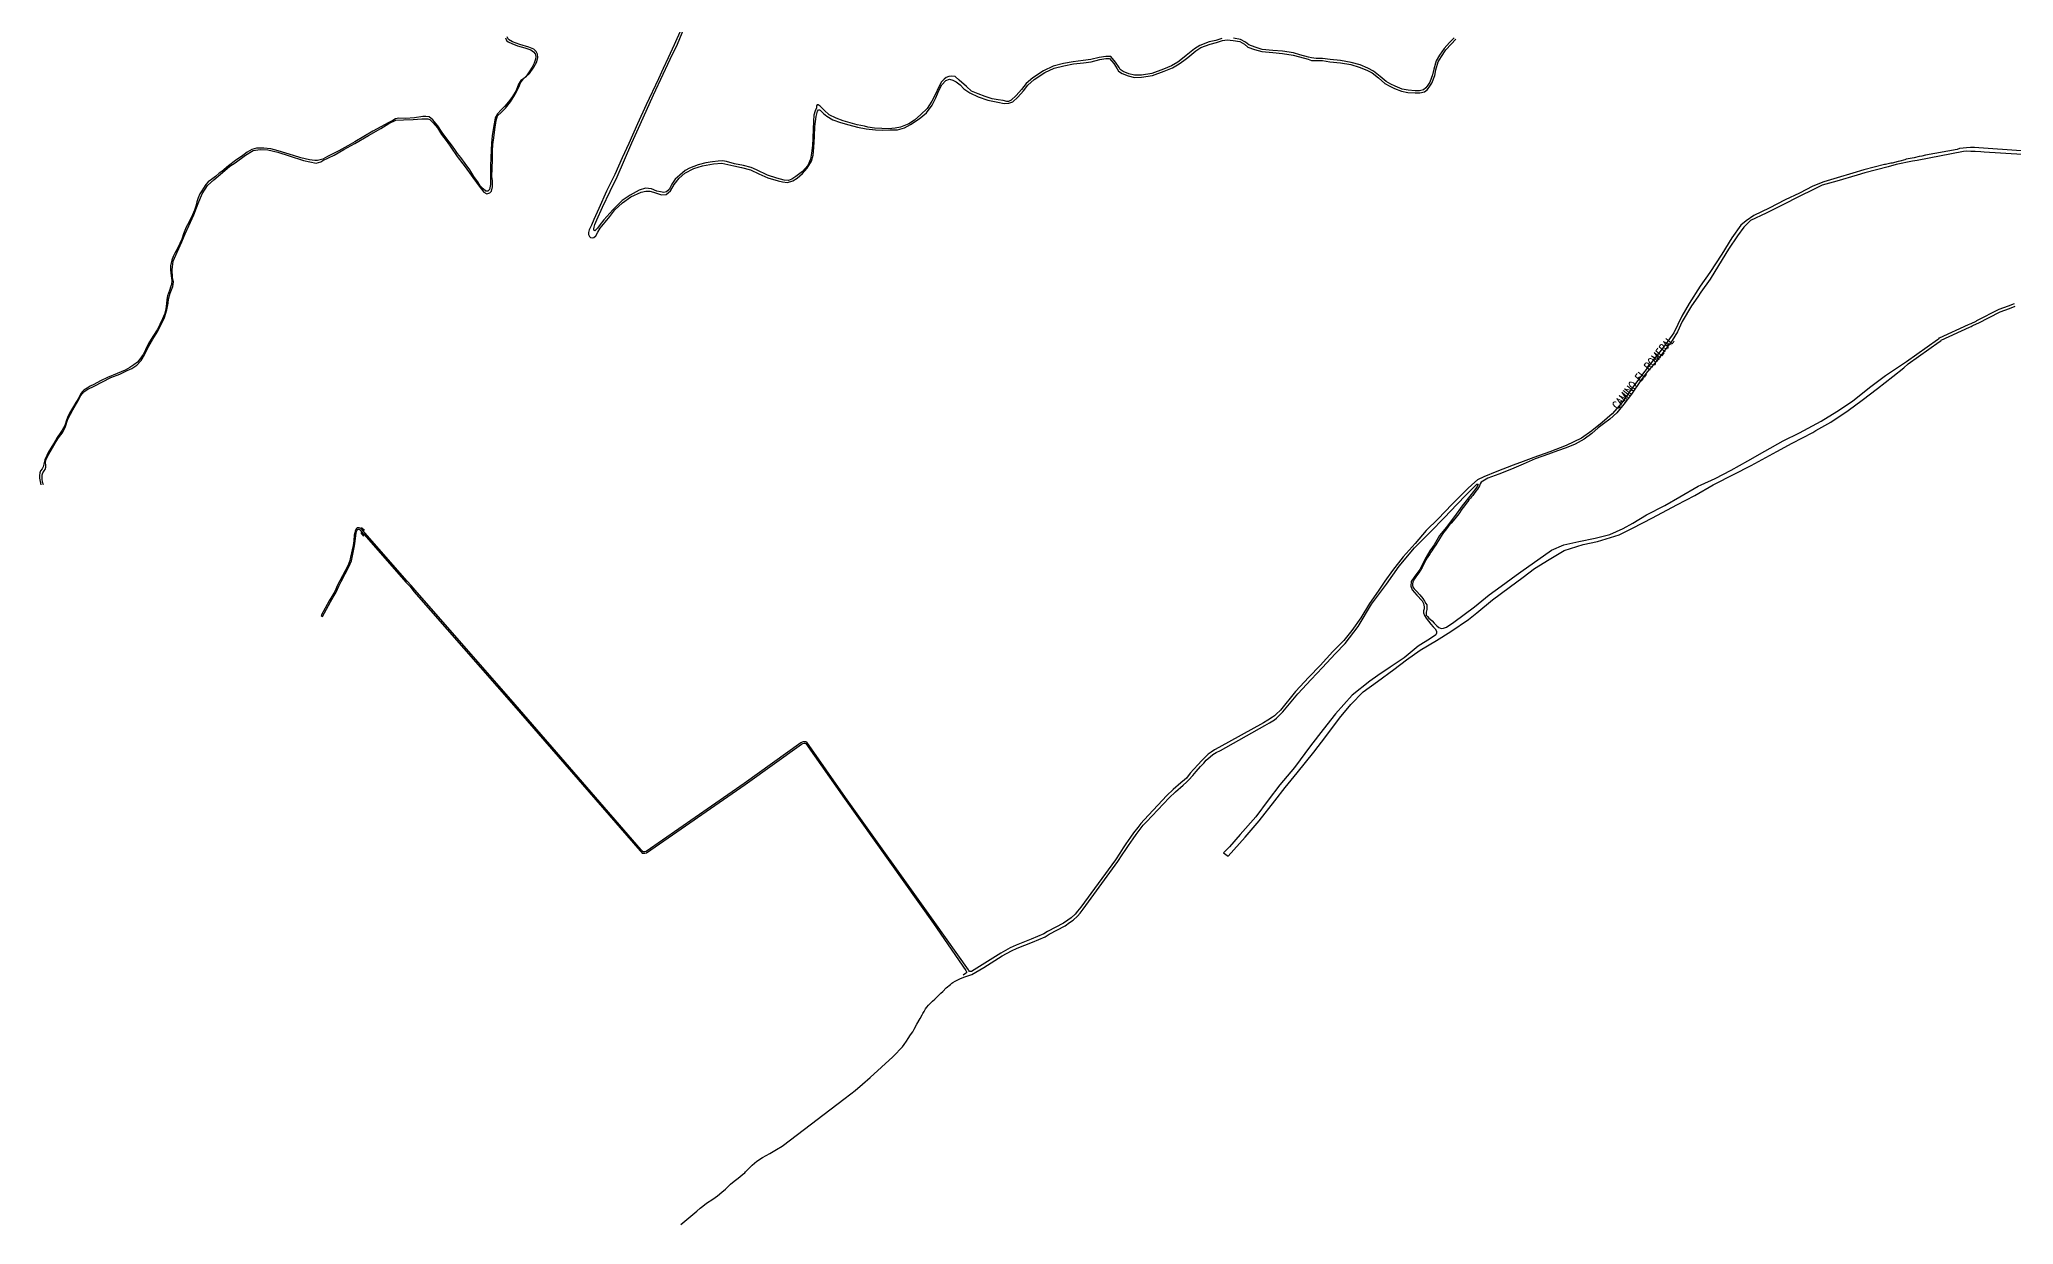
# Model space of a CAD drawing. Extents: x 0 to 349712, y 0 to 6275741.
# Drawn here: x 340552 to 344252, y 6266854 to 6269076 of the extents above; entities that cross this region are included whole.
import ezdxf

# ---------------------------------------------------------------- set-up
doc = ezdxf.new("R2010")
doc.units = 0
doc.header["$LTSCALE"] = 5
doc.layers.add('CALLES-URBANAS', color=6, linetype='Continuous')
doc.layers.add('NOMBRE-CALLE', color=2, linetype='Continuous')
doc.styles.add('ROMANS', font='romans.shx', dxfattribs={"height": 1})

msp = doc.modelspace()

# ---------------------------------------------------------------- linework, layer by layer
at = {"layer": 'CALLES-URBANAS'}
for points, elevation in [([(341754.7, 6269095.2), (341741.5, 6269065.7), (341730.1, 6269041.2), (341720.8, 6269021.2), (341712.1, 6269002.2), (341689.2, 6268953.2), (341672.8, 6268917.7), (341656.4, 6268880.7), (341644.4, 6268854.2), (341630.3, 6268822.7), (341614.7, 6268791.2), (341600.2, 6268759.2), (341590.9, 6268738.2), (341586.4, 6268727.7), (341582.4, 6268718.7), (341581.2, 6268713.7), (341581.2, 6268710.2), (341582.6, 6268706.2), (341584.7, 6268704.7), (341587.7, 6268704.2), (341591, 6268704.7), (341594.7, 6268707.7), (341598.2, 6268714.7), (341602.9, 6268722.2), (341606.2, 6268725.7)], 26909), ([(342768.5, 6269077.7), (342757.1, 6269074.2), (342744.7, 6269071.2), (342726.9, 6269064.7), (342717.2, 6269058.2), (342701.6, 6269045.7), (342694.3, 6269040.2), (342685.9, 6269033.2), (342673.8, 6269026.7), (342658.9, 6269020.2), (342637.1, 6269012.2), (342617.4, 6269009.2), (342604.7, 6269008.7), (342594, 6269011.2), (342583.6, 6269015.7), (342577.5, 6269019.7), (342575.6, 6269023.2), (342569.2, 6269033.2), (342560, 6269044.2), (342550.5, 6269044.2), (342538.5, 6269042.2), (342522.6, 6269038.2), (342508.6, 6269036.2), (342489.5, 6269034.2), (342471.4, 6269030.7), (342452.1, 6269025.7), (342434.2, 6269017.2), (342414, 6269004.2), (342401.6, 6268993.2), (342392.9, 6268982.2), (342382.9, 6268970.7), (342373.5, 6268962.2), (342371, 6268960.7), (342368.4, 6268959.7), (342365.1, 6268959.7), (342358.6, 6268961.2), (342349.2, 6268962.7), (342337.9, 6268964.7), (342324.5, 6268968.7), (342311.2, 6268973.7), (342298.7, 6268979.2), (342289.4, 6268987.7), (342276.1, 6268999.7), (342268.1, 6269006.2), (342260.9, 6269007.2), (342256.3, 6269006.7), (342251.8, 6269004.7), (342247.5, 6269001.7), (342243, 6268996.2), (342237.2, 6268985.7), (342231.3, 6268973.2), (342224.7, 6268960.2), (342215.7, 6268946.2), (342204.2, 6268935.2), (342192.1, 6268924.7), (342181.7, 6268917.7), (342166.1, 6268911.7), (342155.8, 6268909.7), (342143.2, 6268908.2), (342131, 6268908.7), (342117.4, 6268909.7), (342104.8, 6268911.7), (342098.1, 6268913.2), (342084.8, 6268915.7), (342071.6, 6268919.7), (342058.2, 6268923.2), (342045.3, 6268928.2), (342032.1, 6268934.7), (342022.6, 6268943.2), (342015.2, 6268950.7), (342011.5, 6268953.2), (342009.6, 6268953.2), (342008.6, 6268951.7), (342008.6, 6268949.7), (342008.1, 6268947.7), (342005.8, 6268942.2), (342003.4, 6268933.7), (342002.7, 6268922.7), (342002, 6268907.7), (342001.5, 6268890.7), (342000.9, 6268877.2), (341999.2, 6268862.7), (341997, 6268851.7), (341992, 6268839.7), (341982.1, 6268828.2), (341969.9, 6268818.7), (341961.9, 6268813.7), (341955.9, 6268811.7), (341947.9, 6268812.2), (341933.9, 6268815.7), (341916.7, 6268821.7), (341895.9, 6268831.2), (341885.8, 6268835.7), (341871.4, 6268839.7), (341855, 6268842.7), (341839.8, 6268847.2), (341831.9, 6268848.2), (341824, 6268847.7), (341813.2, 6268846.7), (341800.9, 6268844.7), (341786.5, 6268840.7), (341770.1, 6268834.7), (341762.4, 6268830.2), (341752, 6268821.7), (341743.6, 6268813.7), (341737.1, 6268804.7), (341731.9, 6268794.7), (341727.4, 6268790.2), (341722.5, 6268789.2), (341716.1, 6268790.2), (341709, 6268791.7), (341699.4, 6268795.7), (341688, 6268797.2), (341675.8, 6268793.2), (341659.1, 6268784.2), (341644.1, 6268773.7), (341626.6, 6268756.7), (341609.5, 6268737.7), (341602.7, 6268729.2), (341597.6, 6268722.2), (341594.8, 6268718.7), (341592.6, 6268717.2), (341591.1, 6268718.2), (341590.8, 6268720.7), (341591.5, 6268723.7), (341593, 6268729.2), (341596.5, 6268737.7), (341607.1, 6268761.2), (341621.4, 6268791.2), (341634.5, 6268818.2), (341648.2, 6268850.2), (341662.4, 6268882.2), (341677.7, 6268916.2), (341702.9, 6268972.2), (341720.9, 6269010.7), (341734.2, 6269039.2), (341747.8, 6269067.2), (341760.7, 6269099.2)], 26908), ([(341425.5, 6269078.7), (341427.1, 6269074.2), (341430.1, 6269071.7), (341437.5, 6269068.2), (341447.9, 6269064.2), (341461.4, 6269060.2), (341473.1, 6269056.2), (341478, 6269052.7), (341481, 6269049.2), (341482.1, 6269043.7), (341481.7, 6269038.7), (341478.9, 6269031.2), (341475.6, 6269024.2), (341471.2, 6269017.2), (341463.3, 6269005.7)], 26905), ([(341463.3, 6269005.7), (341470.1, 6269012.2), (341478.8, 6269024.2), (341484, 6269034.2), (341485.7, 6269042.2), (341485.1, 6269048.2), (341482.9, 6269053.2), (341478.2, 6269057.7), (341469, 6269061.7), (341452.2, 6269066.7), (341438.5, 6269071.2), (341431.1, 6269075.7), (341428.7, 6269080.7)], 26905), ([(341606.2, 6268725.7), (341612.3, 6268733.2), (341621.2, 6268743.7), (341630.6, 6268756.2), (341644.7, 6268769.7), (341660.2, 6268780.7), (341679.9, 6268789.7), (341688.4, 6268791.7), (341696.2, 6268791.2), (341703.1, 6268789.7), (341710.5, 6268787.2), (341718.1, 6268784.7), (341726.3, 6268785.2), (341734.9, 6268792.2), (341741.5, 6268803.7), (341751.2, 6268815.7), (341761.7, 6268825.2), (341778.7, 6268833.7), (341794.9, 6268839.2), (341815.6, 6268842.7), (341830.7, 6268843.7), (341842.1, 6268841.7), (341853.2, 6268838.7), (341867.7, 6268835.7), (341884.6, 6268831.7), (341900.4, 6268823.7), (341917.4, 6268816.7), (341936.5, 6268810.7), (341944.9, 6268808.7), (341954.2, 6268807.7), (341963.9, 6268810.7), (341972.1, 6268815.7), (341982.1, 6268824.7), (341991.2, 6268834.7), (341998.8, 6268847.7), (342002.3, 6268859.2), (342003.7, 6268873.2), (342004.6, 6268894.2), (342005.3, 6268912.7), (342007.9, 6268931.7), (342010.1, 6268941.2), (342012.1, 6268944.2), (342014, 6268944.2), (342015.5, 6268943.2), (342017.4, 6268941.7), (342021.7, 6268937.2), (342027.8, 6268932.2), (342039.2, 6268925.2), (342053.1, 6268920.2), (342069.1, 6268915.7), (342085.1, 6268911.2), (342101.6, 6268908.2), (342119.2, 6268906.2), (342133, 6268905.7), (342146, 6268906.2), (342160.3, 6268906.7), (342173.2, 6268910.2), (342184.6, 6268916.2), (342200.9, 6268927.2), (342214.5, 6268938.2), (342225.4, 6268952.7), (342232, 6268966.7), (342238.5, 6268981.2), (342243.3, 6268990.7), (342251.1, 6268999.2), (342257.8, 6269001.2), (342264.1, 6268999.7), (342270.2, 6268996.7), (342277.5, 6268990.7), (342284.3, 6268983.2), (342295.8, 6268975.7), (342311.2, 6268968.2), (342329.4, 6268962.2), (342348.4, 6268958.2), (342360.4, 6268955.7), (342369.1, 6268956.2), (342376.4, 6268959.2), (342386, 6268967.7), (342396.2, 6268979.7), (342404.7, 6268990.2), (342416.6, 6269000.7), (342436.4, 6269013.7), (342453.7, 6269022.2), (342472.3, 6269026.7), (342490.1, 6269030.2), (342508.9, 6269032.2), (342523.2, 6269034.2), (342539.3, 6269038.2), (342550.7, 6269040.2), (342557.9, 6269040.2), (342565.7, 6269030.7), (342572, 6269020.7), (342574.3, 6269016.7), (342581.6, 6269012.2), (342592.7, 6269007.7), (342604.3, 6269004.7), (342617.9, 6269005.2), (342638.2, 6269008.2), (342660.4, 6269016.7), (342675.7, 6269022.7), (342688.3, 6269030.2), (342696.9, 6269036.7), (342704.3, 6269042.2), (342719.8, 6269054.7), (342728.9, 6269060.7), (342746.1, 6269067.2), (342758.4, 6269070.2), (342769.6, 6269073.7), (342778.2, 6269075.2), (342789.7, 6269074.2), (342802, 6269072.2), (342810.5, 6269067.2), (342817.1, 6269061.7), (342829.8, 6269057.2), (342843, 6269053.2), (342864.1, 6269051.2), (342881.7, 6269049.7), (342902.2, 6269046.2), (342913.6, 6269043.2), (342929.9, 6269038.7), (342936.2, 6269036.7), (342945.4, 6269036.2), (342956.8, 6269036.2), (342971, 6269033.7), (342990.5, 6269032.2), (343009.9, 6269028.7), (343026, 6269024.2), (343040.4, 6269018.2), (343050.4, 6269013.2), (343062.2, 6269003.7), (343074.1, 6268993.2), (343083.3, 6268988.2), (343091.7, 6268984.2), (343105.1, 6268978.7), (343117.1, 6268976.7), (343130.4, 6268975.7), (343139.7, 6268975.7), (343148.3, 6268977.7), (343153.6, 6268982.2), (343158, 6268988.2), (343161.8, 6268994.2), (343167.6, 6269008.2), (343169.6, 6269019.2), (343173.9, 6269033.7), (343179.8, 6269044.2), (343188.2, 6269056.2), (343198.3, 6269067.2), (343207, 6269076.2)], 26907), ([(343204, 6269079.2), (343195.1, 6269070.2), (343184.8, 6269058.7), (343176.1, 6269046.7), (343169.9, 6269035.7), (343165.4, 6269020.2), (343163.4, 6269009.7), (343158, 6268995.7), (343154.4, 6268990.2), (343150.4, 6268985.2), (343146.2, 6268981.7), (343139.1, 6268979.7), (343130.4, 6268979.7), (343117.6, 6268980.7), (343106.1, 6268982.7), (343093.2, 6268988.2), (343085.1, 6268992.2), (343076.4, 6268997.2), (343064.8, 6269006.7), (343052.7, 6269016.7), (343042.1, 6269022.2), (343027.3, 6269028.2), (343010.8, 6269032.7), (342991, 6269036.2), (342971.4, 6269038.2), (342957, 6269040.2), (342945.4, 6269040.2), (342936.5, 6269041.2), (342930.7, 6269042.7), (342914.4, 6269047.2), (342902.9, 6269050.7), (342882, 6269054.2), (342864.1, 6269055.2), (342843.6, 6269057.2), (342830.9, 6269061.2), (342819, 6269065.7), (342812.7, 6269070.7), (342803.4, 6269075.7), (342790, 6269078.2)], 26908), ([(341459.1, 6269002.2), (341454.2, 6268998.7), (341450, 6268992.2), (341445.2, 6268980.2), (341438.8, 6268968.7), (341431, 6268958.7), (341424.2, 6268950.7), (341417, 6268943.7), (341410.1, 6268936.7), (341406, 6268929.2), (341404, 6268917.7), (341402.1, 6268907.2), (341400.7, 6268895.2), (341398.9, 6268881.7), (341398.4, 6268869.2), (341398, 6268853.7), (341397.5, 6268838.7), (341397.2, 6268822.2), (341397.1, 6268803.7), (341395.6, 6268794.7), (341392.5, 6268791.7), (341388.8, 6268791.7), (341383.5, 6268795.7), (341377.7, 6268801.7), (341373.6, 6268808.7), (341366.3, 6268818.7), (341358.4, 6268831.2), (341349.7, 6268843.2), (341341.5, 6268854.7), (341335.6, 6268862.2), (341330.1, 6268869.7), (341323.9, 6268878.2), (341315.3, 6268889.7), (341306.7, 6268901.7), (341298.3, 6268913.7), (341289.4, 6268925.2), (341282, 6268930.7), (341276.1, 6268931.2), (341270.3, 6268931.2), (341254.6, 6268929.2), (341238.2, 6268927.7), (341225.3, 6268928.2), (341218.9, 6268927.2), (341213.9, 6268924.2), (341205.6, 6268919.7), (341191.6, 6268912.2), (341176.7, 6268903.7), (341160, 6268894.2), (341142.9, 6268883.7), (341129.8, 6268876.2), (341113.2, 6268867.2), (341091.8, 6268856.2), (341083.1, 6268851.7), (341073, 6268848.7), (341068.1, 6268848.7), (341057.8, 6268850.2), (341041.9, 6268853.7), (341027.9, 6268858.2), (341013.5, 6268862.7), (340999.4, 6268867.2), (340985.6, 6268870.7), (340972.6, 6268872.2), (340958.4, 6268872.2), (340950.1, 6268869.7), (340941.4, 6268864.7), (340933.2, 6268858.2), (340919.5, 6268848.7), (340906.4, 6268838.7), (340893.6, 6268828.2), (340888.6, 6268825.2), (340881.6, 6268818.7), (340874.2, 6268813.2), (340868.2, 6268808.7), (340863.6, 6268804.2), (340859.3, 6268797.2), (340856.1, 6268792.2), (340852.3, 6268786.2), (340849.1, 6268779.2), (340846.9, 6268771.7), (340844.9, 6268763.2), (340842.5, 6268755.7), (340838.7, 6268747.2), (340832.2, 6268734.2), (340826.9, 6268723.7), (340821.8, 6268711.2), (340818.9, 6268701.7), (340814.7, 6268693.2), (340810.4, 6268684.2), (340805.8, 6268675.2), (340802.6, 6268668.7), (340799.7, 6268662.2), (340798.4, 6268657.2), (340797.6, 6268651.2), (340797.4, 6268643.7), (340798.6, 6268632.7), (340799.6, 6268624.2), (340799.2, 6268616.7), (340798.1, 6268613.2), (340795.6, 6268605.2), (340791.8, 6268595.2), (340790.5, 6268588.2), (340789.8, 6268580.2), (340788.6, 6268570.7), (340786, 6268560.7), (340782.1, 6268552.2), (340777.5, 6268541.7), (340772.4, 6268531.2), (340764, 6268518.7), (340756.3, 6268505.7), (340750.7, 6268494.2), (340746, 6268485.2), (340740.1, 6268476.7), (340735.8, 6268471.2), (340728.8, 6268465.7), (340721.2, 6268461.2), (340712.2, 6268456.2), (340697.6, 6268449.7), (340679.4, 6268442.2), (340666.2, 6268435.7), (340653.9, 6268429.2), (340646.9, 6268425.7), (340641.1, 6268422.2), (340635.2, 6268418.7), (340631.6, 6268415.2), (340628.5, 6268410.7), (340625.3, 6268404.2), (340619.9, 6268395.2), (340615.3, 6268387.7), (340610, 6268378.7), (340605.2, 6268369.2), (340602.1, 6268360.2), (340599.8, 6268354.2), (340597, 6268347.7), (340594.4, 6268343.2), (340590.3, 6268337.7), (340584.8, 6268329.7), (340579.4, 6268319.7), (340575.1, 6268312.7), (340568.1, 6268301.7), (340565.3, 6268295.7), (340561.5, 6268287.7), (340560.1, 6268279.7), (340558.6, 6268274.7), (340556.5, 6268271.2), (340553.9, 6268267.2), (340552.3, 6268263.2), (340551.8, 6268258.7), (340551.8, 6268253.7), (340552.9, 6268247.2), (340554.5, 6268240.7)], 26912), ([(340559.2, 6268240.7), (340557.6, 6268245.7), (340556.6, 6268252.2), (340556.7, 6268257.2), (340556.8, 6268259.7), (340558.1, 6268263.2), (340560.8, 6268267.2), (340562.7, 6268269.7), (340563.6, 6268274.2), (340563.4, 6268278.2), (340563.2, 6268282.2), (340563.7, 6268287.2), (340567.5, 6268295.2), (340573.8, 6268306.2), (340581.2, 6268319.2), (340587.5, 6268329.2), (340594.4, 6268337.7), (340600.1, 6268348.7), (340605.2, 6268364.2), (340614.1, 6268381.7), (340623.6, 6268397.7), (340629.2, 6268408.2), (340634.7, 6268415.2), (340642.5, 6268420.2), (340654.4, 6268426.2), (340669.9, 6268434.2), (340685.5, 6268442.2), (340702.7, 6268448.7), (340716.4, 6268455.2), (340724.9, 6268459.2), (340734.1, 6268465.2), (340742.1, 6268474.2), (340748.6, 6268484.7), (340757, 6268500.7), (340764.3, 6268514.2), (340772.7, 6268527.2), (340779.9, 6268541.2), (340786, 6268554.7), (340790.8, 6268568.7), (340793, 6268581.2), (340793.6, 6268588.7), (340796.5, 6268600.2), (340801.9, 6268612.7), (340802.8, 6268621.2), (340801.1, 6268629.7), (340800.6, 6268644.2), (340802.1, 6268660.2), (340809.6, 6268677.2), (340818.5, 6268696.7), (340824.8, 6268711.2), (340831.5, 6268726.7), (340841.1, 6268747.2), (340849, 6268768.2), (340856.9, 6268786.7), (340866.9, 6268802.2), (340878.8, 6268812.7), (340894.7, 6268826.2), (340908.4, 6268838.2), (340918.8, 6268844.7), (340937.8, 6268858.7), (340952.2, 6268867.7), (340965.2, 6268869.7), (340980.1, 6268868.7), (340998.4, 6268864.7), (341019.6, 6268857.7), (341046.5, 6268849.2), (341070.4, 6268844.2), (341078.9, 6268846.7), (341082.7, 6268848.7), (341104, 6268859.2), (341122.6, 6268869.7), (341142.8, 6268880.7), (341168.5, 6268895.7), (341191.6, 6268909.2), (341206.6, 6268918.2), (341220, 6268924.7), (341234.1, 6268925.2), (341252.5, 6268925.7), (341268.4, 6268927.2), (341280, 6268927.2), (341283.3, 6268925.7), (341289.8, 6268919.7), (341297.7, 6268910.2), (341305.6, 6268897.7), (341316.2, 6268883.7), (341323.2, 6268873.7), (341334.9, 6268856.7), (341349.6, 6268837.2), (341364.2, 6268817.2), (341376.3, 6268800.7), (341384.5, 6268789.7), (341390.3, 6268786.7), (341396.1, 6268788.2), (341399.3, 6268791.7), (341400.8, 6268799.7), (341401, 6268810.7), (341400, 6268818.7), (341400.2, 6268833.7), (341400.8, 6268850.7), (341400.9, 6268866.2), (341401.6, 6268879.2), (341403.8, 6268891.2), (341405.5, 6268907.2), (341407.6, 6268924.2), (341410.6, 6268932.7), (341417.4, 6268938.7), (341425.4, 6268947.2), (341434.7, 6268959.2), (341441, 6268968.7), (341445.3, 6268976.7), (341450.2, 6268986.7), (341453.7, 6268994.7), (341459.1, 6269002.2)], 26913), ([(341463.3, 6269005.7), (341459.1, 6269002.2)], 26906), ([(344266.7, 6268867.2), (344187.6, 6268872.7), (344179.1, 6268873.2), (344171.6, 6268873.2), (344164.2, 6268872.7), (344158.2, 6268872.2), (344151.1, 6268871.2), (344146.6, 6268869.7), (344087.6, 6268858.7), (344080.6, 6268857.2), (344075.8, 6268856.2), (344066, 6268854.2), (344051.4, 6268851.2), (344048.4, 6268850.2), (344039.2, 6268847.7), (344035.9, 6268847.2), (344024.7, 6268844.2), (344022.1, 6268843.7), (344012.7, 6268841.7), (344010.6, 6268841.2), (343991.3, 6268836.2), (343971.7, 6268831.7), (343951.1, 6268825.2), (343922.1, 6268816.7), (343897, 6268809.2), (343876.3, 6268800.7), (343851.2, 6268787.7), (343824.5, 6268775.2), (343794.4, 6268759.7), (343765.4, 6268745.7), (343751.3, 6268735.7), (343740.9, 6268727.7), (343724.6, 6268703.7), (343705.5, 6268673.2), (343682.9, 6268638.7), (343665.1, 6268613.2), (343644.1, 6268580.7), (343630.8, 6268557.2), (343615.5, 6268525.7), (343596.1, 6268499.2), (343577.5, 6268475.2), (343553.2, 6268443.2), (343535.3, 6268419.2), (343517.9, 6268394.7), (343500.1, 6268374.2), (343481.2, 6268357.7), (343462, 6268342.2), (343442.5, 6268328.7), (343413.9, 6268314.7), (343383, 6268302.7), (343353, 6268292.2), (343332.9, 6268284.7)], 26941), ([(344268.7, 6268860.2), (344197.6, 6268864.7), (344191.2, 6268865.2), (344180.7, 6268865.7), (344172.1, 6268865.7), (344164.7, 6268866.2), (344158.6, 6268865.7), (344071.8, 6268849.2), (344063, 6268847.7), (344032.1, 6268841.2), (344017.1, 6268837.2), (343973.9, 6268825.7), (343959.1, 6268821.2), (343920.9, 6268810.2), (343893.6, 6268802.7), (343877.6, 6268794.7), (343850.7, 6268781.2), (343820.1, 6268765.7), (343788.9, 6268750.2), (343759.6, 6268736.7), (343746.6, 6268724.2), (343735.1, 6268707.7), (343718.2, 6268682.7), (343699.4, 6268652.2), (343683.8, 6268626.2), (343666.1, 6268602.2), (343660.5, 6268593.2), (343648.9, 6268576.7), (343631.1, 6268547.2), (343622.3, 6268527.7), (343612.5, 6268511.2), (343601.2, 6268496.2), (343583, 6268472.7), (343565.7, 6268452.7), (343553, 6268435.7), (343536.3, 6268411.2), (343522, 6268392.2), (343508.5, 6268376.2), (343495.8, 6268364.2), (343484, 6268355.2), (343473.8, 6268347.7), (343462.1, 6268337.2), (343447.7, 6268326.7), (343430.9, 6268317.2), (343413.8, 6268310.2), (343397.4, 6268304.7), (343380.8, 6268298.2), (343355.9, 6268289.7), (343332.9, 6268279.7)], 26942), ([(343666.9, 6268240.7), (343692.8, 6268252.7), (343723.3, 6268268.2), (343754.4, 6268285.7), (343786.2, 6268304.2), (343820.6, 6268323.2), (343851.3, 6268338.7), (343891.9, 6268360.2), (343921, 6268378.7), (343950.3, 6268397.7), (343982.3, 6268423.7), (344012.6, 6268445.7), (344052, 6268472.2), (344109.8, 6268513.2), (344112.4, 6268514.7), (344113.8, 6268516.2), (344167.7, 6268541.2), (344171, 6268542.7), (344172.8, 6268543.2), (344182.1, 6268547.7), (344183.6, 6268548.7), (344225.4, 6268570.2), (344243.1, 6268576.2), (344254, 6268580.7)], 26942), ([(343689.4, 6268240.7), (343692.8, 6268242.7), (343760.3, 6268277.2), (343808.4, 6268303.2), (343837.7, 6268319.2), (343875.9, 6268339.2), (343882, 6268342.7), (343910.2, 6268358.2), (343942.6, 6268380.2), (343968.5, 6268399.7), (343997.4, 6268421.7), (344026.1, 6268444.2), (344046.9, 6268460.2), (344054.8, 6268467.7), (344112.8, 6268508.7), (344115.9, 6268510.7), (344117, 6268512.2), (344169.7, 6268536.2), (344173, 6268537.7), (344175, 6268538.7), (344184.3, 6268543.2), (344185.9, 6268543.7), (344227.5, 6268565.2), (344245, 6268571.2), (344255.8, 6268575.7)], 26943), ([(343332.9, 6268284.7), (343314.6, 6268277.7), (343284, 6268265.7), (343259.3, 6268256.2), (343247.4, 6268250.2), (343236.9, 6268240.7)], 26914), ([(343332.9, 6268279.7), (343311, 6268270.2), (343287.6, 6268260.7), (343266.8, 6268253.2), (343254.3, 6268245.7), (343252.7, 6268242.7), (343252, 6268240.7)], 26916), ([(343236.9, 6268240.7), (343229.6, 6268234.2), (343199.7, 6268204.2), (343173.9, 6268177.2), (343151.5, 6268155.2), (343130.8, 6268131.2), (343108.2, 6268105.7), (343088.3, 6268080.2), (343074, 6268060.2), (343061.2, 6268041.7), (343045.1, 6268018.2), (343029.1, 6267991.7), (343012.1, 6267967.7), (342997.1, 6267949.2), (342976.6, 6267928.2), (342952.5, 6267902.2), (342931.3, 6267880.2), (342906.2, 6267853.2), (342878.1, 6267818.7), (342870.4, 6267811.2), (342866.9, 6267807.7), (342863.5, 6267805.2), (342854.6, 6267799.7), (342846.2, 6267794.7), (342762.9, 6267748.2), (342754.7, 6267744.2), (342748.1, 6267739.7), (342742.7, 6267735.7), (342738.6, 6267732.2), (342734.9, 6267728.7), (342730.1, 6267723.2), (342723.8, 6267716.7), (342715.9, 6267707.7), (342709.2, 6267700.2), (342702, 6267691.2), (342698.3, 6267687.7), (342691.7, 6267682.2), (342677.2, 6267669.7), (342665.2, 6267658.2), (342622.6, 6267613.2), (342616.6, 6267606.2), (342610.6, 6267598.7), (342602.8, 6267588.7), (342597.1, 6267580.7), (342588.3, 6267567.7), (342583.2, 6267560.7), (342576.8, 6267550.2), (342568.7, 6267537.7), (342504, 6267449.2), (342497.8, 6267441.7), (342493.4, 6267436.2), (342485.8, 6267429.2), (342479.5, 6267424.7), (342471.4, 6267419.2), (342441.5, 6267403.7), (342434.4, 6267399.2), (342410.9, 6267389.2), (342382.6, 6267377.7), (342371.2, 6267372.7), (342353.7, 6267363.2), (342318.8, 6267341.2), (342299.1, 6267328.7), (342297.3, 6267328.7), (342295.5, 6267328.7), (342294.2, 6267330.2), (342293.1, 6267331.7), (342230, 6267420.2), (342062.9, 6267654.7), (341990.5, 6267758.2), (341988.3, 6267759.2), (341986.3, 6267759.2), (341984.8, 6267759.2), (341983.4, 6267759.2), (341981.3, 6267758.2), (341979.2, 6267757.2), (341872.7, 6267681.2), (341688.8, 6267553.7), (341686.4, 6267553.2), (341684.6, 6267553.2), (341683, 6267553.2), (341681.6, 6267554.7), (341679.8, 6267556.7), (341443.4, 6267829.2), (341255.9, 6268043.2), (341248.5, 6268052.2), (341240.9, 6268060.2), (341157.8, 6268155.2), (341154.1, 6268159.2), (341151.3, 6268160.2), (341149.6, 6268160.2), (341147.1, 6268160.2), (341145.4, 6268158.2), (341144.4, 6268156.2), (341143.6, 6268154.2), (341143, 6268150.7), (341142, 6268146.7), (341141, 6268135.7), (341139.6, 6268127.2), (341135, 6268105.2), (341133.6, 6268099.2), (341130, 6268089.2), (341114.8, 6268060.7), (341110.2, 6268052.7), (341105.2, 6268040.7), (341100, 6268031.7), (341095.1, 6268023.2), (341079.9, 6267995.7), (341082.3, 6267994.2), (341097.5, 6268021.7), (341102.5, 6268030.2), (341107.8, 6268039.7), (341112.8, 6268051.2), (341117.3, 6268059.7), (341132.5, 6268088.2), (341136.4, 6268098.2), (341137.7, 6268104.7), (341142.4, 6268126.7), (341143.8, 6268135.2), (341144.8, 6268146.2), (341145.7, 6268149.7), (341146.3, 6268153.2), (341147.5, 6268156.2), (341148.8, 6268157.5), (341150.8, 6268157.7), (341152.4, 6268156.7), (341156.9, 6268151.7), (341159.9, 6268148.2), (341238.8, 6268058.2), (341246.4, 6268050.2), (341253.7, 6268041.2), (341441.3, 6267827.2), (341677.7, 6267554.7), (341679.6, 6267552.7), (341681.8, 6267550.7), (341684.6, 6267550.2), (341686.8, 6267550.2), (341690, 6267551.2), (341874.4, 6267679.2), (341980.6, 6267754.7), (341982.5, 6267755.7), (341985.1, 6267756.7), (341987.3, 6267756.7), (341988.6, 6267755.7), (342060.6, 6267652.7), (342227.7, 6267418.7), (342288.6, 6267330.7), (342289.5, 6267328.2), (342289.3, 6267326.2), (342288, 6267324.7), (342283.2, 6267321.7)], 27116), ([(341754.3, 6266854.2), (341784.3, 6266879.2), (341790.3, 6266884.7), (341795.1, 6266888.7), (341802.4, 6266894.2), (341813.9, 6266901.7), (341822.8, 6266908.2), (341830.8, 6266914.7), (341837.9, 6266920.7), (341847.4, 6266929.7), (341850.8, 6266932.7), (341864.7, 6266943.7), (341869.9, 6266947.7), (341873.9, 6266951.2), (341875.5, 6266953.2), (341882.1, 6266959.7), (341887.6, 6266965.2), (341896.6, 6266973.2), (341907.1, 6266979.7), (341920.8, 6266987.2), (341933.7, 6266994.7), (341944, 6267001.2), (341959.6, 6267012.7), (342059.4, 6267089.2), (342072.8, 6267099.2), (342080.7, 6267105.7), (342094.4, 6267117.2), (342109.3, 6267129.7), (342151.3, 6267168.7), (342158.6, 6267175.7), (342164.1, 6267181.7), (342169.4, 6267187.2), (342172.9, 6267191.7), (342177.1, 6267197.7), (342180.1, 6267202.7), (342184.7, 6267209.7), (342188.7, 6267215.7), (342191.6, 6267220.7), (342196.8, 6267229.7), (342202.9, 6267240.2), (342206.3, 6267247.2), (342207.7, 6267249.7), (342210, 6267253.7), (342213, 6267258.7), (342215.1, 6267261.7), (342218.6, 6267265.7), (342221.6, 6267268.7), (342225.8, 6267272.7), (342230.1, 6267276.7), (342241.3, 6267287.7), (342245.2, 6267291.2), (342251.6, 6267297.7), (342259.6, 6267304.2), (342262, 6267306.7), (342264.2, 6267307.7), (342268.1, 6267310.2), (342273.2, 6267313.2), (342277.4, 6267314.7), (342284.8, 6267318.2), (342299.3, 6267322.7), (342321.9, 6267336.2), (342356.7, 6267358.2), (342373.8, 6267367.2), (342384.8, 6267372.2), (342413.1, 6267383.7), (342437.2, 6267393.7), (342444.5, 6267398.7), (342474.4, 6267414.2), (342482.9, 6267420.2), (342489.5, 6267424.7), (342497.7, 6267432.2), (342502.4, 6267438.2), (342508.6, 6267445.7), (342573.5, 6267534.7), (342581.7, 6267547.2), (342588.1, 6267557.2), (342593.1, 6267564.7), (342601.8, 6267577.2), (342607.5, 6267585.2), (342615.2, 6267595.2), (342621, 6267602.7), (342626.9, 6267609.2), (342669.3, 6267654.2), (342681.1, 6267665.2), (342695.5, 6267677.7), (342702.3, 6267683.2), (342706.3, 6267687.7), (342713.6, 6267696.2), (342720.2, 6267703.7), (342728.1, 6267712.7), (342734.4, 6267719.2), (342739.1, 6267724.7), (342742.5, 6267727.7), (342746.4, 6267731.2), (342751.5, 6267735.2), (342757.6, 6267739.2), (342765.6, 6267742.7), (342849, 6267789.7), (342857.5, 6267794.7), (342867, 6267800.2), (342870.8, 6267803.7), (342874.5, 6267807.2), (342882.5, 6267815.2), (342910.6, 6267849.2), (342935.5, 6267876.2), (342956.7, 6267898.2), (342980.8, 6267924.2), (342999.4, 6267943.7), (343023.8, 6267975.2), (343049.1, 6268017.2), (343065.4, 6268039.7), (343077.2, 6268054.7), (343100.7, 6268088.2), (343129.4, 6268122.7), (343159.5, 6268152.7), (343185, 6268179.2), (343209.5, 6268204.7), (343225.9, 6268221.7), (343242.6, 6268238.2), (343245.1, 6268240.7)], 27117), ([(343248.3, 6268240.7), (343246.1, 6268236.7), (343235.7, 6268222.7), (343219.1, 6268201.7), (343204.6, 6268181.7), (343189.1, 6268161.2), (343176.2, 6268145.7), (343166.4, 6268128.2), (343158.1, 6268117.2), (343151.1, 6268105.2), (343139.6, 6268082.2), (343130, 6268069.7), (343123.3, 6268059.7), (343122.6, 6268051.2), (343125.1, 6268044.2), (343133.7, 6268034.2), (343143.7, 6268023.2), (343146.2, 6268018.2), (343147.6, 6268012.2), (343147.4, 6268008.7), (343146.6, 6268004.7), (343146.3, 6268000.7), (343148.1, 6267996.2), (343151.1, 6267991.2), (343155.5, 6267985.2), (343160.1, 6267979.7), (343164.6, 6267974.7), (343168.3, 6267970.7), (343170.6, 6267966.7), (343170.9, 6267962.7), (343169.4, 6267959.7), (343159.3, 6267952.7), (343136.1, 6267938.2), (343109.9, 6267916.7), (343084.1, 6267899.2), (343060.9, 6267883.7), (343045.7, 6267872.7), (343012.8, 6267846.7), (342981.5, 6267811.7), (342958.4, 6267782.2), (342934.3, 6267751.7), (342904.6, 6267711.2), (342877.2, 6267678.2), (342855, 6267649.7), (342831.7, 6267618.7), (342802.8, 6267585.2), (342782.4, 6267562.2), (342771.4, 6267551.2), (342780.2, 6267544.7), (342811.8, 6267580.7), (342838.3, 6267611.2), (342867.9, 6267648.7), (342887.2, 6267673.2), (342909.4, 6267700.7), (342940.5, 6267739.7), (342963.4, 6267769.2), (342988.9, 6267803.7), (343010, 6267829.2), (343033.4, 6267852.7), (343060.1, 6267872.2), (343090.8, 6267894.7), (343114.4, 6267912.7), (343139.8, 6267930.7), (343170.4, 6267949.2), (343197.5, 6267966.2), (343230.4, 6267988.7), (343246.5, 6268001.2), (343275.8, 6268025.2), (343306.9, 6268048.2), (343332.9, 6268067.7)], 27115), ([(343252, 6268240.7), (343251.4, 6268239.2), (343249.7, 6268236.2), (343247.3, 6268232.7), (343244.7, 6268229.2), (343241.6, 6268224.7), (343238.6, 6268221.2), (343236.3, 6268218.2), (343234.2, 6268215.7), (343231.6, 6268212.7), (343229.4, 6268209.7), (343226.6, 6268206.2), (343223.2, 6268201.7), (343218.1, 6268195.2), (343212.5, 6268186.7), (343205.1, 6268177.2), (343198.3, 6268169.2), (343193.2, 6268163.2), (343187.4, 6268156.2), (343184.1, 6268151.7), (343178.4, 6268142.7), (343169.3, 6268128.2), (343166.5, 6268124.2), (343163.7, 6268120.2), (343161.9, 6268117.2), (343159.7, 6268114.2), (343157.9, 6268111.2), (343155.6, 6268107.7), (343153.4, 6268104.2), (343151, 6268099.7), (343148.2, 6268094.7), (343143.7, 6268086.2), (343140.7, 6268081.2), (343137.7, 6268076.2), (343134.9, 6268072.7), (343132.1, 6268068.7), (343129.7, 6268064.7), (343127.8, 6268061.2), (343126.6, 6268058.7), (343125.8, 6268055.2), (343125.9, 6268052.2), (343126.7, 6268048.7), (343128.8, 6268046.2), (343133.4, 6268041.7), (343139.3, 6268034.7), (343145.1, 6268027.7), (343148.5, 6268022.7), (343150.9, 6268018.7), (343152.4, 6268015.7), (343152.8, 6268012.7), (343152.8, 6268009.7), (343152.6, 6268007.2), (343152, 6268004.7), (343151.5, 6268002.2), (343151.2, 6267999.2), (343151.4, 6267996.7), (343153.8, 6267994.3), (343156.5, 6267991.2), (343159.1, 6267989.2), (343162.7, 6267985.7), (343166.5, 6267981.7), (343171.1, 6267976.7), (343174.8, 6267973.7), (343178.1, 6267972.2), (343180.6, 6267971.7), (343184, 6267972.2), (343189.3, 6267974.2), (343203.1, 6267983.7), (343242, 6268012.2), (343269.7, 6268034.7), (343292.2, 6268051.2), (343320.1, 6268071.7), (343332.9, 6268080.7)], 27114), ([(343245.1, 6268240.7), (343246.6, 6268242.2), (343248.5, 6268242.2), (343248.3, 6268240.7)], 26915), ([(343332.9, 6268080.7), (343350.1, 6268092.7), (343386.2, 6268118.2), (343409.6, 6268128.7), (343437.3, 6268134.7), (343468.2, 6268140.7), (343495.5, 6268147.7), (343520.8, 6268159.2), (343538.5, 6268169.2), (343564.2, 6268184.7), (343598.7, 6268202.2), (343627, 6268218.7), (343661.4, 6268238.2), (343666.9, 6268240.7)], 27119), ([(343332.9, 6268067.7), (343354.4, 6268084.2), (343381.6, 6268100.7), (343410.1, 6268117.7), (343445.9, 6268129.2), (343472.3, 6268134.7), (343513, 6268147.2), (343538.3, 6268159.7), (343575.8, 6268179.2), (343621.4, 6268203.7), (343655.2, 6268220.7), (343689.4, 6268240.7)], 27120), ([(341156.2, 6268151.6), (341153.9, 6268151.2), (341159.4, 6268144.7), (341159.6, 6268147), (341156.2, 6268151.6)], 27113), ([(341154.8, 6268159.6), (341155.5, 6268161.2), (341161, 6268155.7), (341158.7, 6268155.4), (341154.8, 6268159.6)], 27112)]:
    msp.add_lwpolyline(points, dxfattribs=dict(at, elevation=elevation))

# ---------------------------------------------------------------- texts
at = {"layer": 'NOMBRE-CALLE', "ltscale": 15, "style": 'ROMANS', "width": 0.8}
msp.add_text('CAMINO EL ROMERAL', height=15, rotation=50.6337, dxfattribs=at).set_placement((343510.4, 6268381.5))

doc.saveas('drawing.dxf')
